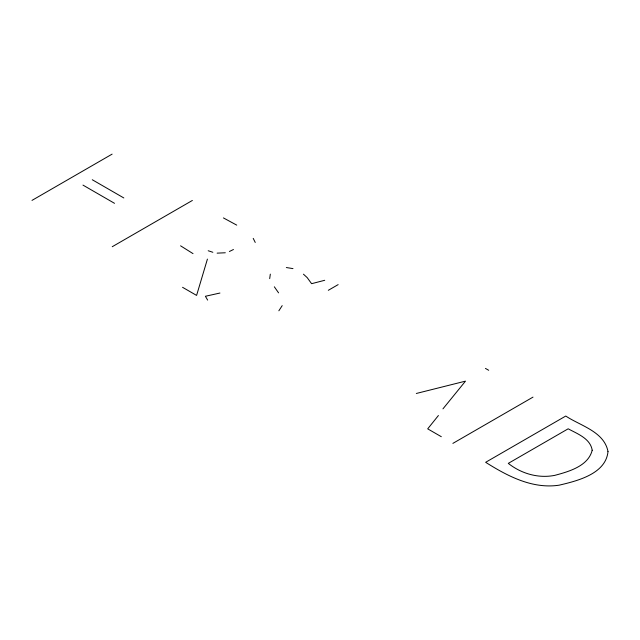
<?xml version="1.0" encoding="UTF-8"?>
<svg xmlns="http://www.w3.org/2000/svg" width="640" height="640" viewBox="0 0 640 640"><rect width="100%" height="100%" fill="white"/><g stroke="black" fill="none" stroke-linecap="round" stroke-linejoin="round"><path stroke-width="0.96" d="M269.696 278.632L270.32 274.136M207.416 259.104L196.592 295.416L182.56 287.312M278.856 310.792L282.192 305.648M438.416 415.52L427.704 428.848L441.304 436.696M442.96 408.856L465.496 381.136L416.32 393.472M32 200.392L112.12 154.128M112.24 246.72L192.368 200.456M328.304 290.312L338.152 284.624M452.88 443.384L533 397.12M229.384 251.504L233.464 249.512M324.72 280.288L311.592 283.688L307.184 277.608L303.448 274.176M219.936 293.04L205.4 296.272L207.64 300.104M225.304 252.768L217.12 253.144M286.344 267.536L292.976 268.616M208.216 250.752L212.848 252.28M223.432 217.92L236.736 225.128M485.456 368.408L488.704 370.288M92.272 179.736L123.816 197.952M82.976 185.104L114.52 203.32M180.576 245.816L193.016 253.624M274.336 286.808L278.568 292.856M253.216 238.376L255.248 242.448M608 451.568C605.84 473.92 577.248 480.928 559.12 485.184C532.408 489.208 507.472 476.072 485.648 462.304L565.768 416.04C580.384 425.816 604.208 431.544 608 451.568M592.192 450.24C588.24 466.184 568.744 471.632 554.68 475.384C538.28 478.584 521.288 473.648 508.288 463.376L568.176 428.8C577.304 433.792 590.408 438.512 592.192 450.24"/></g></svg>
